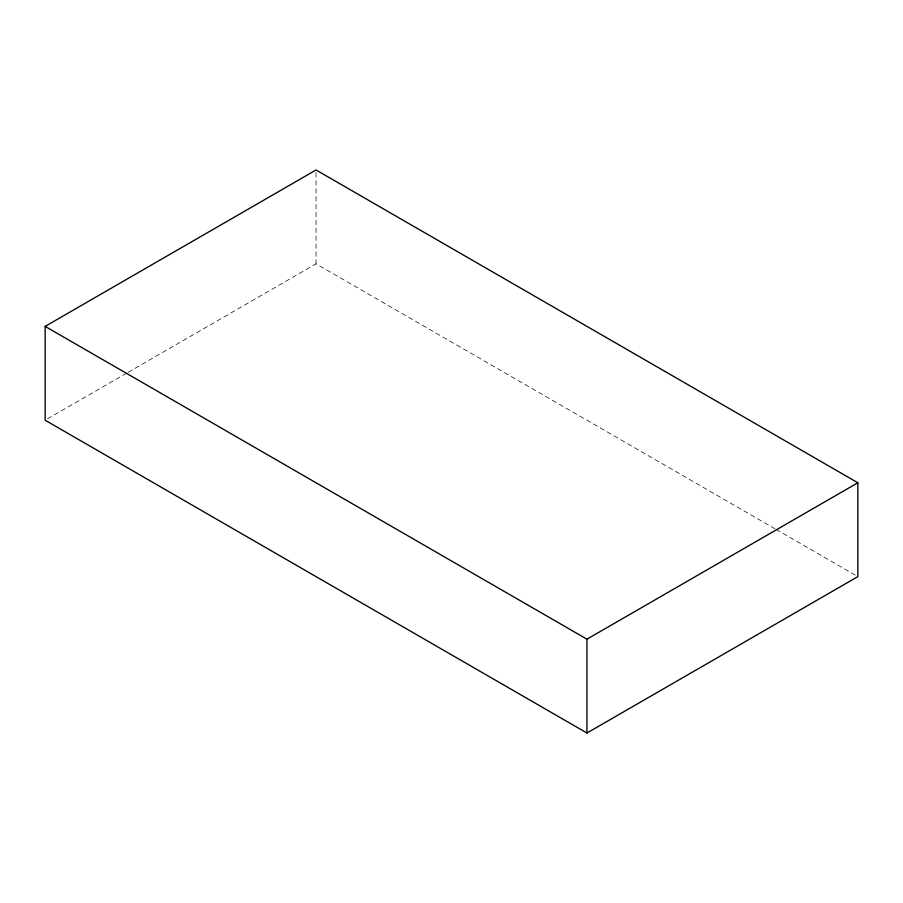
<?xml version="1.0" encoding="UTF-8"?>
<svg xmlns="http://www.w3.org/2000/svg" width="903" height="903" viewBox="0 0 903 903"><rect width="100%" height="100%" fill="white"/><g stroke="black" fill="none" stroke-linecap="round" stroke-linejoin="round"><path stroke-width="0.68" stroke-dasharray="4.51 3.39" d="M47.588 418.811L126.905 373.018M128.124 372.318L316.05 263.823L774.876 528.718M776.095 529.418L856.631 575.922M316.05 172.778L316.05 263.823"/><path stroke-width="1.35" d="M45.15 326.378L316.05 169.978L857.85 482.778L857.85 576.622L586.95 733.022L45.15 420.222L45.15 326.378L586.95 639.177L857.85 482.778M586.95 639.177L586.95 733.022"/></g></svg>
